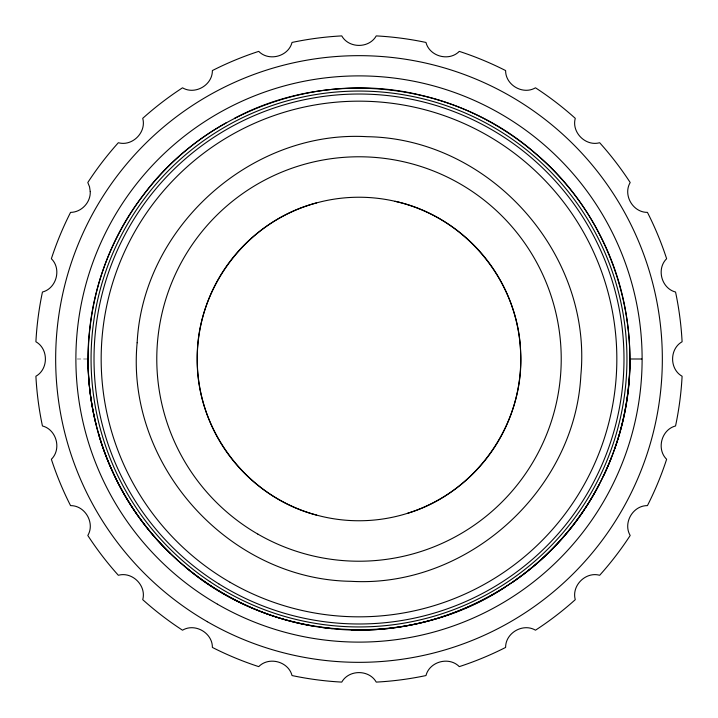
<?xml version="1.0" encoding="UTF-8"?>
<svg xmlns="http://www.w3.org/2000/svg" width="718" height="718" viewBox="0 0 718 718"><rect width="100%" height="100%" fill="white"/><g stroke="black" fill="none" stroke-linecap="round" stroke-linejoin="round"><path stroke-width="0.54" stroke-dasharray="3.59 2.69" d="M77.239 359L87.201 359"/><path stroke-width="1.08" d="M614.743 448.49C651.845 346.57 619.455 224.447 536.615 154.415C455.634 82.229 330.172 67.295 234.472 118.353M611.467 457.411C592.009 507.662 556.98 551.612 512.661 582.208M603.353 476.151C639.962 400.77 638.535 308.534 599.593 234.328C563.89 164.79 496.748 112.573 420.56 95.126C318.9 70.149 205.33 111.218 143.088 195.332C83.207 272.696 71.073 383.206 112.654 471.753C151.193 558.2 238.143 620.074 332.353 628.645M585.143 508.281C614.258 464.322 630.009 411.728 629.991 359L641.766 359M599.036 484.695C552.896 575.073 452.681 633.752 351.308 629.874M584.569 509.17C528.96 594.603 422.31 642.574 321.493 627.344M504.79 587.414C408.596 650.732 272.678 642.125 185.37 566.996M226.107 122.868C151.139 164.476 98.653 243.608 89.732 328.916C80.048 410.911 110.769 496.353 170.337 553.488M407.734 513.244C475.863 492.79 524.544 423.432 520.631 352.403C518.746 281.294 464.564 216.127 394.999 201.291M316.602 202.889C247.692 220.552 196.22 287.873 197.235 359C196.22 430.127 247.692 497.448 316.602 515.111M312.106 625.863C262.133 617.184 214.87 594.01 177.283 559.977M178.36 560.929C140.575 527.129 112.466 482.622 98.581 433.834M96.122 424.643C90.8 403.193 88.045 381.105 88.009 359M90.244 191.562C90.782 202.386 81.412 212.313 70.57 212.384A323.558 323.558 0 0 0 51.364 258.722C61.766 268.855 56.516 288.448 42.452 292.029A323.558 323.558 0 0 0 35.9 341.759C48.564 348.858 48.564 369.133 35.9 376.241A323.558 323.558 0 0 0 42.443 425.971C56.516 429.552 61.766 449.136 51.373 459.278A323.558 323.558 0 0 0 70.561 505.625C85.083 505.436 95.216 523 87.811 535.484A323.558 323.558 0 0 0 118.344 575.28C132.318 571.348 146.651 585.682 142.72 599.656A323.558 323.558 0 0 0 182.516 630.198C195 622.775 212.555 632.917 212.384 647.43A323.558 323.558 0 0 0 258.722 666.627C268.864 656.234 288.439 661.484 292.029 675.548A323.558 323.558 0 0 0 341.759 682.1C348.858 669.436 369.133 669.436 376.241 682.1A323.558 323.558 0 0 0 425.971 675.557C429.552 661.484 449.136 656.234 459.278 666.627A323.558 323.558 0 0 0 505.616 647.43C505.445 632.917 523 622.784 535.484 630.189A323.558 323.558 0 0 0 575.28 599.656C571.348 585.682 585.682 571.348 599.656 575.28A323.558 323.558 0 0 0 630.189 535.484C622.784 523 632.917 505.445 647.43 505.616A323.558 323.558 0 0 0 666.627 459.278C656.234 449.136 661.484 429.561 675.548 425.971A323.558 323.558 0 0 0 682.1 376.241C669.436 369.133 669.436 348.867 682.1 341.759A323.558 323.558 0 0 0 675.548 292.029C661.484 288.439 656.234 268.864 666.627 258.722A323.558 323.558 0 0 0 647.43 212.375C632.917 212.555 622.784 195 630.189 182.516A323.558 323.558 0 0 0 599.656 142.72C585.682 146.651 571.348 132.318 575.28 118.344A323.558 323.558 0 0 0 535.475 87.802C523 95.225 505.445 85.083 505.616 70.57A323.558 323.558 0 0 0 459.278 51.373C449.136 61.766 429.552 56.516 425.971 42.452A323.558 323.558 0 0 0 376.241 35.9C369.142 48.564 348.867 48.564 341.759 35.9A323.558 323.558 0 0 0 292.029 42.443C288.448 56.516 268.864 61.766 258.722 51.373A323.558 323.558 0 0 0 212.375 70.561C212.564 85.083 195 95.216 182.516 87.811A323.558 323.558 0 0 0 142.72 118.344C146.66 132.318 132.318 146.651 118.344 142.72A323.558 323.558 0 0 0 87.802 182.516L89.526 186.788L90.244 191.562M137.147 342.764C125.488 464.6 228.495 579.561 350.878 581.302C466.61 588.186 575.037 491.031 580.853 375.236C592.512 253.4 489.505 138.439 367.122 136.698C251.39 129.814 142.963 226.969 137.147 342.764M207.331 621.698A303.337 303.337 0 0 0 662.337 359A303.337 303.337 0 0 0 207.331 96.302A303.337 303.337 0 0 0 207.331 621.698M217.446 604.188A283.116 283.116 0 0 0 642.116 359A283.116 283.116 0 0 0 217.446 113.812A283.116 283.116 0 0 0 217.446 604.188M230.083 582.289A257.834 257.834 0 0 0 616.834 359A257.834 257.834 0 0 0 230.083 135.711A257.834 257.834 0 0 0 230.083 582.289M257.888 534.129A202.225 202.225 0 0 0 561.225 359A202.225 202.225 0 0 0 257.888 183.871A202.225 202.225 0 0 0 257.888 534.129M218.828 583.878A264.987 264.987 0 0 0 623.834 367.948A264.987 264.987 0 0 0 234.337 125.174A264.987 264.987 0 0 0 218.828 583.878M209.827 581.58A267.949 267.949 0 0 0 626.347 376.896A267.949 267.949 0 0 0 240.826 118.524A267.949 267.949 0 0 0 209.827 581.58M272.472 495.671A161.765 161.765 0 0 0 520.631 365.597A161.765 161.765 0 0 0 283.897 215.723A161.765 161.765 0 0 0 272.472 495.671"/></g></svg>
